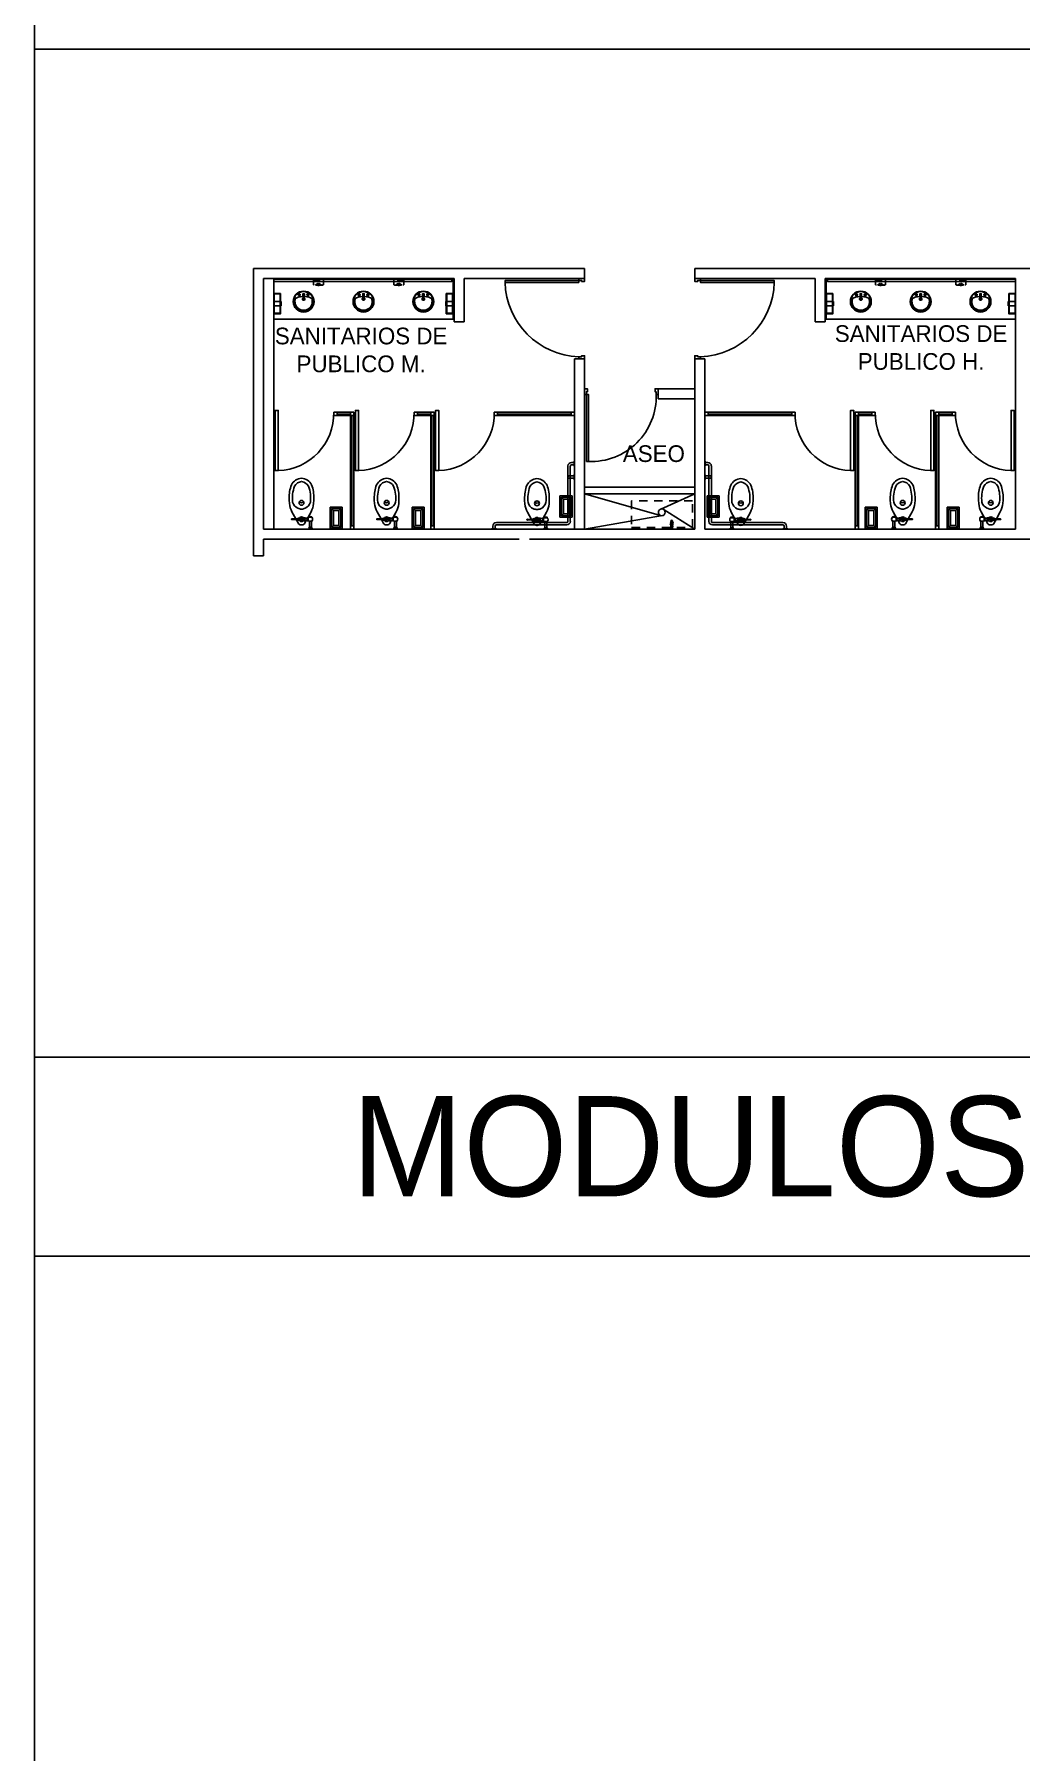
# Model space of a CAD drawing. Header units: millimetres. Extents: x 2523 to 2756, y 378 to 482.
# Drawn here: x 2522.66 to 2537.41, y 401.72 to 427.42 of the extents above; entities that cross this region are included whole.
import ezdxf

# ---------------------------------------------------------------- set-up
doc = ezdxf.new("R2010")
doc.units = ezdxf.units.MM
doc.linetypes.add('HIDDEN2', pattern=[0.1875, 0.125, -0.0625])
doc.layers.get('Defpoints').update_dxf_attribs({"color": 8})
for name, color, linetype in [('CANCEL', 6, 'Continuous'), ('MOBILIARIO', 161, 'Continuous'), ('MOBSANIT', 161, 'Continuous'), ('MS', 8, 'Continuous')]:
    doc.layers.add(name, color=color, linetype=linetype)
doc.styles.add('STYLE1', font='GOTHIC.TTF')

# ---------------------------------------------------------------- blocks, each defined once
blk = doc.blocks.new('PK')
at = {"layer": 'CANCEL'}
blk.add_lwpolyline([(-0.878, -0.025), (-0.878, 0.875), (-0.831, 0.875), (-0.831, -0.025), (-0.878, -0.025), (-0.878, 0.865)], dxfattribs=at)
blk.add_arc((-0.858, 0.017), 0.858, 358.8557, 88.1601, dxfattribs=at)
blk = doc.blocks.new('P120')
at = {"color": 2}
for points in [[(0.016, 1.2), (0, 1.2), (0, 1.157), (0.044, 1.157), (0.044, 1.172), (0.085, 1.172), (0.085, 1.2), (0.068, 1.2)], [(0.016, 0), (0, 0), (0, 0.043), (0.044, 0.043), (0.044, 0.028), (0.085, 0.028), (0.085, 0), (0.068, 0)]]:
    blk.add_lwpolyline(points, dxfattribs=at)
blk.add_lwpolyline([(1.188, 0.032), (0.085, 0.032), (1.188, 0.032), (1.188, 0.059), (0.085, 0.059), (0.085, 0.032)], close=True, dxfattribs=at)
at = {"color": 8}
blk.add_arc((0.045, 0.029), 1.144, 1.5037, 87.9825, dxfattribs=at)
blk = doc.blocks.new('P110')
at = {"color": 2}
blk.add_lwpolyline([(0.032, 1.088), (0.032, 0.085), (0.032, 1.088), (0.059, 1.088), (0.059, 0.085), (0.032, 0.085)], close=True, dxfattribs=at)
for points in [[(0, 0.016), (0, 0), (0.043, 0), (0.043, 0.044), (0.028, 0.044), (0.028, 0.085), (0, 0.085), (0, 0.068)], [(1.1, 0.016), (1.1, 0), (1.057, 0), (1.057, 0.044), (1.072, 0.044), (1.072, 0.085), (1.1, 0.085), (1.1, 0.068)]]:
    blk.add_lwpolyline(points, dxfattribs=at)
at = {"color": 8}
blk.add_arc((0.1, 0.116), 0.973, 358.2021, 92.3627, dxfattribs=at)
blk = doc.blocks.new('A$C730E3545')
for p, q in [((0.32, 0.18), (0, 0.18)), ((0, 0.18), (0, 0)), ((0, 0), (0.32, 0)), ((0.3, 0.16), (0.02, 0.16)), ((0.05, 0.13), (0.02, 0.16)), ((0.02, 0.16), (0.02, 0.02)), ((0.05, 0.05), (0.02, 0.02)), ((0.02, 0.02), (0.3, 0.02)), ((0.27, 0.13), (0.05, 0.13)), ((0.05, 0.13), (0.05, 0.05)), ((0.05, 0.05), (0.27, 0.05)), ((0.3, 0.16), (0.27, 0.13)), ((0.27, 0.05), (0.27, 0.13)), ((0.3, 0.02), (0.27, 0.05)), ((0.3, 0.02), (0.3, 0.16)), ((0.32, 0), (0.32, 0.18))]:
    blk.add_line(p, q)
blk = doc.blocks.new('A$C05C22262')
at = {"color": 8}
for p, q in [((0.033, 0.586), (0.033, 0.584)), ((0.037, 0.579), (0.037, 0.584)), ((0.038, 0.735), (0.038, 0.742)), ((0.052, 0.735), (0.052, 0.742)), ((0.052, 0.579), (0.052, 0.584)), ((0.066, 0.735), (0.066, 0.742)), ((0.067, 0.579), (0.067, 0.584)), ((0.071, 0.586), (0.071, 0.584)), ((0.098, 0.632), (0.085, 0.632)), ((0.085, 0.615), (0.098, 0.615)), ((0.098, 0.598), (0.085, 0.598)), ((0.19, 0.615), (0.18, 0.615)), ((0.185, 0.61), (0.185, 0.62)), ((0.221, 0.627), (0.218, 0.627)), ((0.221, 0.603), (0.218, 0.603)), ((0.234, 0.624), (0.221, 0.624)), ((0.234, 0.615), (0.221, 0.615)), ((0.234, 0.606), (0.221, 0.606))]:
    blk.add_line(p, q, dxfattribs=at)
for p, q in [((0.037, 0.735), (0.037, 0.644)), ((0.067, 0.735), (0.067, 0.644)), ((0.135, 0.63), (0.098, 0.63)), ((0.135, 0.599), (0.098, 0.599))]:
    blk.add_line(p, q)
for points in [[(0.269, 0.611), (0.328, 0.505, -0.085425), (0.366, 0.379), (0.37, 0.328), (0.37, 0.304, -0.095638), (0.336, 0.101, -0.260174), (0.185, 0, -0.260174), (0.034, 0.101, -0.095638), (0, 0.304), (0, 0.328), (0.004, 0.379, -0.085425), (0.042, 0.505), (0.091, 0.592)], [(0.085, 0.635, 0.154601), (0.073, 0.644), (0.032, 0.644, 0.455032), (0.032, 0.586), (0.071, 0.586, 0.259938), (0.085, 0.595)], [(0.112, 0.63), (0.133, 0.668, -0.290731), (0.183, 0.7), (0.185, 0.7), (0.187, 0.7, -0.290731), (0.237, 0.668), (0.264, 0.619)]]:
    blk.add_lwpolyline(points, format="xyb")
for points in [[(0.025, 0.75), (0.079, 0.75, -0.443315), (0.071, 0.742), (0.033, 0.742, -0.443315)], [(0.049, 0.579), (0.056, 0.579), (0.056, 0.577, -0.414214), (0.054, 0.575), (0.051, 0.575, -0.414214), (0.049, 0.577)], [(0.254, 0.611), (0.329, 0.609, 0.421553), (0.334, 0.614), (0.334, 0.616, 0.421553), (0.329, 0.621), (0.254, 0.619)]]:
    blk.add_lwpolyline(points, format="xyb", close=True, dxfattribs=at)
for points in [[(0.032, 0.584), (0.073, 0.584), (0.073, 0.579), (0.032, 0.579)], [(0.072, 0.742), (0.072, 0.735), (0.033, 0.735), (0.033, 0.742)], [(0.198, 0.622), (0.198, 0.607), (0.185, 0.6), (0.172, 0.607), (0.172, 0.622), (0.185, 0.63)], [(0.234, 0.599), (0.221, 0.599), (0.221, 0.631), (0.234, 0.631)], [(0.247, 0.604), (0.234, 0.604), (0.234, 0.626), (0.247, 0.626)], [(0.254, 0.608), (0.247, 0.608), (0.247, 0.622), (0.254, 0.622)]]:
    blk.add_lwpolyline(points, close=True, dxfattribs=at)
blk.add_lwpolyline([(0.085, 0.592), (0.085, 0.638), (0.098, 0.638), (0.098, 0.592)], close=True)
blk.add_lwpolyline([(0.159, 0.592), (0.135, 0.592), (0.135, 0.638), (0.159, 0.638)])
blk.add_lwpolyline([(0.185, 0.463, 0.094025), (0.131, 0.451, 0.231007), (0.052, 0.359), (0.052, 0.359, 0.115347), (0.08, 0.121, 0.246972), (0.185, 0.05, 0.246972), (0.29, 0.121, 0.115347), (0.318, 0.359), (0.318, 0.359, 0.231007), (0.239, 0.451, 0.094025)], format="xyb", close=True)
for radius in [0.035, 0.0095]:
    blk.add_circle((0.185, 0.615), radius)
blk.add_circle((0.185, 0.37), 0.0362, dxfattribs=at)
blk.add_arc((0.185, 0.331), 0.0362, 32.8341, 147.1659, dxfattribs=at)
blk = doc.blocks.new('WC')
at = {"layer": 'MOBSANIT', "rotation": 180}
blk.add_blockref('A$C05C22262', (0.17, 0.75), dxfattribs=at)
blk = doc.blocks.new('A$C6D5A01A4')
for p, q in [((-0.376, 0.506), (-0.376, 0.512)), ((-0.376, 0.506), (-0.304, 0.506)), ((-0.376, 0.506), (-0.304, 0.506)), ((-0.358, 0.467), (-0.358, 0.506)), ((-0.322, 0.467), (-0.322, 0.506)), ((-0.304, 0.506), (-0.304, 0.512)), ((-0.304, 0.506), (-0.304, 0.512)), ((0.75, 0.45), (-0.304, 0.45)), ((0.75, 0.414), (-0.304, 0.414)), ((0.767, -0.433), (0.767, 0.396)), ((0.803, -0.433), (0.803, 0.396)), ((0.86, -0.451), (0.821, -0.451)), ((0.86, -0.486), (0.821, -0.486))]:
    blk.add_line(p, q)
blk.add_lwpolyline([(0.86, -0.248), (0.785, -0.248, 1), (0.785, -0.283), (0.86, -0.283)], format="xyb")
for points in [[(0.865, -0.301), (0.86, -0.301), (0.86, -0.23), (0.865, -0.23)], [(0.865, -0.504), (0.86, -0.504), (0.86, -0.433), (0.865, -0.433)]]:
    blk.add_lwpolyline(points)
for centre, radius, start, end in [((-0.304, 0.467), 0.0533, 180, 270), ((-0.304, 0.467), 0.0178, 180, 270), ((0.75, 0.396), 0.0533, 360, 90), ((0.75, 0.396), 0.0178, 360, 90), ((0.821, -0.433), 0.0533, 180, 270), ((0.821, -0.433), 0.0178, 180, 270)]:
    blk.add_arc(centre, radius, start, end)
blk = doc.blocks.new('A$C2FAA7003')
for p, q in [((0.165, -0.13), (0.165, 0)), ((0.165, -0.15), (0.165, -0.14)), ((0.265, -0.13), (0.265, 0)), ((0.265, -0.15), (0.265, -0.14))]:
    blk.add_line(p, q)
for points in [[(0.44, -0.14), (-0.01, -0.14), (-0.01, 0.01), (0.44, 0.01)], [(0.43, -0.13), (0, -0.13), (0, 0), (0.43, 0)]]:
    blk.add_lwpolyline(points, close=True)
blk.add_lwpolyline([(0.265, -0.15), (0.165, -0.15)])
blk = doc.blocks.new('A$C4AA2731D')
at = {"color": 8}
for p, q in [((0.079, 0.053), (0.103, 0.053)), ((0.091, 0.065), (0.091, 0.042)), ((0.144, 0.058), (0.168, 0.058)), ((0.148, 0.117), (0.164, 0.117)), ((0.233, 0.053), (0.21, 0.053)), ((0.221, 0.065), (0.221, 0.042))]:
    blk.add_line(p, q, dxfattribs=at)
for points in [[(0.076, 0.057, 0.247805), (0.087, 0.069, -0.116963), (0.095, 0.069, 0.247805), (0.106, 0.057, -0.116963), (0.106, 0.05, 0.247805), (0.095, 0.038, -0.116963), (0.087, 0.038, 0.247805), (0.076, 0.05, -0.116963)], [(0.148, 0.117), (0.144, 0.058, 0.015831), (0.144, 0.058), (0.144, 0.041, 0.414214), (0.147, 0.038), (0.165, 0.038, 0.414214), (0.168, 0.041), (0.168, 0.058, 0.015831), (0.168, 0.058), (0.164, 0.117, -0.015831), (0.164, 0.117), (0.164, 0.129, 0.414214), (0.161, 0.131), (0.151, 0.131, 0.414214), (0.148, 0.129), (0.148, 0.117, -0.015831)], [(0.237, 0.057, -0.247805), (0.225, 0.069, 0.116963), (0.218, 0.069, -0.247805), (0.206, 0.057, 0.116963), (0.206, 0.05, -0.247805), (0.218, 0.038, 0.116963), (0.225, 0.038, -0.247805), (0.237, 0.05, 0.116963)]]:
    blk.add_lwpolyline(points, format="xyb", close=True)
for centre, radius in [((0.156, 0.156), 0.156), ((0.091, 0.053), 0.00217), ((0.091, 0.053), 0.00217), ((0.156, 0.045), 0.00331), ((0.221, 0.053), 0.00217), ((0.221, 0.053), 0.00217)]:
    blk.add_circle(centre, radius)
blk.add_circle((0.156, 0.156), 0.15, dxfattribs=at)
for centre, radius, start, end in [((0.156, 0.156), 0.13, 338.4712, 201.5288), ((0.156, 0.361), 0.281, 238.7221, 267.8672), ((0.091, 0.053), 0.0145, 106.4867, 163.5133), ((0.091, 0.053), 0.0145, 196.4867, 253.5133), ((0.091, 0.053), 0.0145, 16.4867, 73.5133), ((0.091, 0.053), 0.0145, 286.4867, 343.5133), ((0.156, 0.118), 0.0193, 298.3264, 242.8889), ((0.156, 0.118), 0.0121, 129.7918, 224.4169), ((0.156, 0.118), 0.0121, 315.5831, 50.2082), ((0.156, 0.361), 0.281, 272.1328, 301.2779), ((0.221, 0.053), 0.0145, 106.4867, 163.5133), ((0.221, 0.053), 0.0145, 196.4867, 253.5133), ((0.221, 0.053), 0.0145, 16.4867, 73.5133), ((0.221, 0.053), 0.0145, 286.4867, 343.5133)]:
    blk.add_arc(centre, radius, start, end, dxfattribs=at)
blk = doc.blocks.new('A$C13D72097')
at = {"linetype": 'HIDDEN2', "ltscale": 0.5}
for p, q in [((-0.046, 0.06), (-0.092, 0.014)), ((-0.092, 0), (0, -0.092)), ((0.053, -0.053), (-0.053, 0.053)), ((0.06, -0.046), (-0.046, 0.06)), ((-0.038, -0.025), (-0.079, -0.013)), ((-0.048, -0.044), (-0.036, -0.032)), ((-0.044, -0.048), (-0.032, -0.036)), ((-0.025, -0.038), (-0.013, -0.079)), ((0.014, -0.092), (0.06, -0.046))]:
    blk.add_line(p, q, dxfattribs=at)
for centre, radius, start, end in [((-0.085, 0.007), 0.01, 135, 225), ((0.236, 0.236), 0.404, 215.7351, 234.2649), ((-0.039, -0.029), 0.004, 315, 73.2347), ((-0.029, -0.039), 0.004, 16.7653, 135), ((0.007, -0.085), 0.01, 225, 315)]:
    blk.add_arc(centre, radius, start, end, dxfattribs=at)
blk = doc.blocks.new('A$C190E7DBA')
at = {"layer": 'MOBILIARIO'}
for p, q in [((-0.085, -0.012), (-0.085, 0.011)), ((-0.082, 0.006), (-0.074, 0.006)), ((-0.07, -0.012), (-0.07, 0.011)), ((-0.07, 0.01), (-0.048, 0.01)), ((-0.048, -0.012), (-0.048, 0.011)), ((-0.045, 0.006), (-0.037, 0.006)), ((-0.033, -0.012), (-0.033, 0.011)), ((0.003, 0.002), (-0.003, -0.002)), ((0.003, 0.002), (-0.003, -0.002)), ((-0.082, -0.007), (-0.074, -0.007)), ((-0.07, -0.01), (-0.048, -0.01)), ((-0.045, -0.007), (-0.037, -0.007))]:
    blk.add_line(p, q, dxfattribs=at)
for points in [[(-0.074, -0.016, 0.763328), (-0.074, -0.007, 0.52558), (-0.074, 0.006, 0.702359), (-0.074, 0.015), (-0.082, 0.015, 0.702359), (-0.082, 0.006, 0.52558), (-0.082, -0.007, 0.763328), (-0.082, -0.016)], [(-0.037, -0.016, 0.763328), (-0.037, -0.007, 0.52558), (-0.037, 0.006, 0.702359), (-0.037, 0.015), (-0.045, 0.015, 0.702359), (-0.045, 0.006, 0.52558), (-0.045, -0.007, 0.763328), (-0.045, -0.016)], [(0.014, -0.023), (0.007, -0.012, 0.162144), (0, -0.007, -0.507847), (-0.007, 0.002, 0.162144), (-0.01, 0.01), (-0.017, 0.021, -1), (-0.014, 0.023), (-0.007, 0.012, 0.162144), (0, 0.007, -0.507847), (0.007, -0.002, 0.162144), (0.01, -0.01), (0.017, -0.021, -1)]]:
    blk.add_lwpolyline(points, format="xyb", close=True, dxfattribs=at)
for points in [[(-0.033, 0.01), (-0.025, 0.01, -0.081673), (-0.013, 0.015)], [(0.012, -0.014, 0.082287), (0.021, -0.009), (0.038, -0.009, 0.789474), (0.038, 0.01), (0.021, 0.01, 0.215191), (-0.009, 0.016)], [(-0.033, -0.01), (-0.025, -0.01, 0.247261), (0.009, -0.015)]]:
    blk.add_lwpolyline(points, format="xyb", dxfattribs=at)
blk.add_circle((0, 0), 0.00346, dxfattribs=at)
blk.add_arc((0.036, 0), 0.0138, 223.6359, 136.3641, dxfattribs=at)

msp = doc.modelspace()

# ---------------------------------------------------------------- linework, layer by layer
for p, q in [((2525.9356, 419.6155), (2525.9356, 423.9155)), ((2530.8856, 423.9155), (2525.9356, 423.9155)), ((2526.0856, 423.7655), (2526.0856, 420.0155)), ((2526.0856, 423.7655), (2528.9356, 423.7655)), ((2528.9356, 423.7655), (2526.0856, 423.7655)), ((2526.2356, 423.7655), (2526.2356, 420.0155)), ((2528.9356, 423.7655), (2528.9356, 423.1155)), ((2529.0856, 423.7655), (2530.8856, 423.7655)), ((2529.0856, 423.1155), (2529.0856, 423.7655)), ((2530.8856, 423.9155), (2530.8856, 423.7655)), ((2540.1106, 423.9155), (2532.5356, 423.9155)), ((2532.5356, 423.7655), (2532.5356, 423.9155)), ((2532.5356, 423.7655), (2534.3356, 423.7655)), ((2534.3356, 423.1155), (2534.3356, 423.7655)), ((2534.4856, 423.7655), (2537.3356, 423.7655)), ((2534.4856, 423.7655), (2534.4856, 423.1155)), ((2529.0856, 423.1155), (2528.9356, 423.1155)), ((2534.3356, 423.1155), (2534.4856, 423.1155)), ((2530.7356, 422.5655), (2530.8856, 422.5655)), ((2530.7356, 420.0155), (2530.7356, 422.5655)), ((2530.8856, 422.5655), (2530.8856, 420.0155)), ((2532.5356, 422.5655), (2532.6856, 422.5655)), ((2532.5356, 420.0155), (2532.5356, 422.5655)), ((2532.6856, 422.5655), (2532.6856, 420.0155)), ((2531.9856, 422.1155), (2531.9856, 421.9655)), ((2531.9856, 422.1155), (2532.5356, 422.1155)), ((2532.5356, 421.9655), (2531.9856, 421.9655)), ((2527.1856, 421.7655), (2527.1356, 421.7655)), ((2527.1356, 421.7655), (2527.1356, 421.7155)), ((2527.3856, 421.7655), (2527.1356, 421.7655)), ((2527.1356, 421.7155), (2527.1856, 421.7155)), ((2527.3856, 421.7155), (2527.1356, 421.7155)), ((2527.1856, 421.7155), (2527.1856, 421.7655)), ((2527.3856, 421.7555), (2527.1856, 421.7555)), ((2527.3856, 421.7255), (2527.1856, 421.7255)), ((2527.3856, 420.0155), (2527.3856, 421.7655)), ((2527.4356, 421.7655), (2527.3856, 421.7655)), ((2527.3856, 420.0155), (2527.3856, 421.7655)), ((2527.3856, 421.7655), (2527.3856, 421.7155)), ((2527.4356, 421.7655), (2527.3856, 421.7655)), ((2527.3856, 421.7655), (2527.3856, 421.7155)), ((2527.4356, 421.7655), (2527.3856, 421.7655)), ((2527.3856, 421.7155), (2527.4356, 421.7155)), ((2527.3856, 421.7155), (2527.4356, 421.7155)), ((2527.3856, 421.7155), (2527.4356, 421.7155)), ((2527.3956, 420.0655), (2527.3956, 421.7155)), ((2527.3956, 420.0655), (2527.3956, 421.7155)), ((2527.4256, 420.0655), (2527.4256, 421.7155)), ((2527.4256, 420.0655), (2527.4256, 421.7155)), ((2527.4356, 420.0155), (2527.4356, 421.7655)), ((2527.4356, 421.7155), (2527.4356, 421.7655)), ((2527.4356, 420.0155), (2527.4356, 421.7655)), ((2527.4356, 421.7155), (2527.4356, 421.7655)), ((2527.4356, 421.7155), (2527.4356, 421.7655)), ((2527.4356, 421.7555), (2527.4356, 421.7555)), ((2527.4356, 421.7555), (2527.4356, 421.7555)), ((2527.4356, 421.7255), (2527.4356, 421.7255)), ((2527.4356, 421.7255), (2527.4356, 421.7255)), ((2528.3856, 421.7655), (2528.3356, 421.7655)), ((2528.3356, 421.7655), (2528.3356, 421.7155)), ((2528.5856, 421.7655), (2528.3356, 421.7655)), ((2528.3356, 421.7155), (2528.3856, 421.7155)), ((2528.5856, 421.7155), (2528.3356, 421.7155)), ((2528.3856, 421.7155), (2528.3856, 421.7655)), ((2528.5856, 421.7555), (2528.3856, 421.7555)), ((2528.5856, 421.7255), (2528.3856, 421.7255)), ((2528.5856, 420.0155), (2528.5856, 421.7655)), ((2528.5856, 421.7655), (2528.5856, 421.7155)), ((2528.6356, 421.7655), (2528.5856, 421.7655)), ((2528.5856, 421.7655), (2528.5856, 421.7155)), ((2528.6356, 421.7655), (2528.5856, 421.7655)), ((2528.5856, 421.7155), (2528.6356, 421.7155)), ((2528.5856, 421.7155), (2528.6356, 421.7155)), ((2528.5956, 420.0655), (2528.5956, 421.7155)), ((2528.6256, 420.0655), (2528.6256, 421.7155)), ((2528.6356, 420.0155), (2528.6356, 421.7655)), ((2528.6356, 421.7155), (2528.6356, 421.7655)), ((2528.6356, 421.7155), (2528.6356, 421.7655)), ((2528.6356, 421.7555), (2528.6356, 421.7555)), ((2528.6356, 421.7555), (2528.6356, 421.7555)), ((2528.6356, 421.7255), (2528.6356, 421.7255)), ((2528.6356, 421.7255), (2528.6356, 421.7255)), ((2529.5856, 421.7655), (2529.5356, 421.7655)), ((2529.5356, 421.7655), (2529.5356, 421.7155)), ((2530.6856, 421.7655), (2529.5356, 421.7655)), ((2529.5356, 421.7155), (2529.5856, 421.7155)), ((2530.6856, 421.7155), (2529.5356, 421.7155)), ((2529.5856, 421.7155), (2529.5856, 421.7655)), ((2530.6856, 421.7555), (2529.5856, 421.7555)), ((2530.6856, 421.7255), (2529.5856, 421.7255)), ((2530.6856, 421.7655), (2530.7356, 421.7655)), ((2530.6856, 421.7155), (2530.6856, 421.7655)), ((2530.7356, 421.7155), (2530.6856, 421.7155)), ((2530.7356, 421.7655), (2530.7356, 421.7155)), ((2532.7356, 421.7655), (2532.6856, 421.7655)), ((2532.6856, 421.7655), (2532.6856, 421.7155)), ((2532.6856, 421.7155), (2532.7356, 421.7155)), ((2532.7356, 421.7655), (2534.0356, 421.7655)), ((2532.7356, 421.7155), (2532.7356, 421.7655)), ((2532.7356, 421.7555), (2533.9856, 421.7555)), ((2532.7356, 421.7255), (2533.9856, 421.7255)), ((2532.7356, 421.7155), (2534.0356, 421.7155)), ((2533.9856, 421.7155), (2533.9856, 421.7655)), ((2533.9856, 421.7655), (2534.0356, 421.7655)), ((2534.0356, 421.7155), (2533.9856, 421.7155)), ((2534.0356, 421.7655), (2534.0356, 421.7155)), ((2534.9356, 421.7555), (2534.9355, 421.7555)), ((2534.9356, 421.7555), (2534.9355, 421.7555)), ((2534.9356, 421.7255), (2534.9355, 421.7255)), ((2534.9356, 421.7255), (2534.9355, 421.7255)), ((2534.9356, 420.0155), (2534.9356, 421.7655)), ((2534.9356, 421.7155), (2534.9356, 421.7655)), ((2534.9356, 421.7655), (2534.9856, 421.7655)), ((2534.9356, 421.7155), (2534.9356, 421.7655)), ((2534.9356, 421.7655), (2534.9856, 421.7655)), ((2534.9856, 421.7155), (2534.9356, 421.7155)), ((2534.9856, 421.7155), (2534.9356, 421.7155)), ((2534.9456, 420.0655), (2534.9456, 421.7155)), ((2534.9756, 420.0655), (2534.9756, 421.7155)), ((2534.9856, 421.7655), (2535.2356, 421.7655)), ((2534.9856, 420.0155), (2534.9856, 421.7655)), ((2534.9856, 421.7655), (2534.9856, 421.7155)), ((2534.9856, 421.7655), (2534.9856, 421.7155)), ((2534.9856, 421.7555), (2535.1856, 421.7555)), ((2534.9856, 421.7255), (2535.1856, 421.7255)), ((2534.9856, 421.7155), (2535.2356, 421.7155)), ((2535.1856, 421.7655), (2535.2356, 421.7655)), ((2535.1856, 421.7155), (2535.1856, 421.7655)), ((2535.2356, 421.7155), (2535.1856, 421.7155)), ((2535.2356, 421.7655), (2535.2356, 421.7155)), ((2536.1356, 421.7555), (2536.1355, 421.7555)), ((2536.1356, 421.7555), (2536.1355, 421.7555)), ((2536.1356, 421.7255), (2536.1355, 421.7255)), ((2536.1356, 421.7255), (2536.1355, 421.7255)), ((2536.1356, 420.0155), (2536.1356, 421.7655)), ((2536.1356, 421.7155), (2536.1356, 421.7655)), ((2536.1356, 421.7655), (2536.1856, 421.7655)), ((2536.1356, 420.0155), (2536.1356, 421.7655)), ((2536.1356, 421.7155), (2536.1356, 421.7655)), ((2536.1356, 421.7655), (2536.1856, 421.7655)), ((2536.1356, 421.7155), (2536.1356, 421.7655)), ((2536.1356, 421.7655), (2536.1856, 421.7655)), ((2536.1856, 421.7155), (2536.1356, 421.7155)), ((2536.1856, 421.7155), (2536.1356, 421.7155)), ((2536.1856, 421.7155), (2536.1356, 421.7155)), ((2536.1456, 420.0655), (2536.1456, 421.7155)), ((2536.1456, 420.0655), (2536.1456, 421.7155)), ((2536.1756, 420.0655), (2536.1756, 421.7155)), ((2536.1756, 420.0655), (2536.1756, 421.7155)), ((2536.1856, 420.0155), (2536.1856, 421.7655)), ((2536.1856, 421.7655), (2536.4356, 421.7655)), ((2536.1856, 420.0155), (2536.1856, 421.7655)), ((2536.1856, 421.7655), (2536.1856, 421.7155)), ((2536.1856, 421.7655), (2536.1856, 421.7155)), ((2536.1856, 421.7555), (2536.3856, 421.7555)), ((2536.1856, 421.7255), (2536.3856, 421.7255)), ((2536.1856, 421.7155), (2536.4356, 421.7155)), ((2536.3856, 421.7655), (2536.4356, 421.7655)), ((2536.3856, 421.7155), (2536.3856, 421.7655)), ((2536.4356, 421.7155), (2536.3856, 421.7155)), ((2536.4356, 421.7655), (2536.4356, 421.7155)), ((2532.5356, 420.6405), (2530.8856, 420.6405)), ((2532.5356, 420.5405), (2530.8856, 420.5405)), ((2532.5356, 420.0155), (2526.0856, 420.0155)), ((2532.6856, 420.0155), (2537.3356, 420.0155)), ((2526.0856, 419.8655), (2529.9106, 419.8655)), ((2526.0856, 419.8655), (2526.0856, 419.6155)), ((2530.0606, 419.8655), (2540.3356, 419.8655)), ((2526.0856, 419.6155), (2525.9356, 419.6155))]:
    msp.add_line(p, q)
msp.add_lwpolyline([(2537.3356, 420.0155), (2537.3356, 423.7655)])
for points in [[(2527.4356, 421.7655), (2527.3856, 421.7655), (2527.3856, 421.7155), (2527.4356, 421.7155)], [(2527.4356, 421.7655), (2527.3856, 421.7655), (2527.3856, 421.7155), (2527.4356, 421.7155)], [(2527.4356, 421.7655), (2527.3856, 421.7655), (2527.3856, 421.7155), (2527.4356, 421.7155)], [(2527.4356, 421.7655), (2527.3856, 421.7655), (2527.3856, 421.7155), (2527.4356, 421.7155)], [(2527.4356, 421.7655), (2527.3856, 421.7655), (2527.3856, 421.7155), (2527.4356, 421.7155)], [(2527.4356, 421.7655), (2527.3856, 421.7655), (2527.3856, 421.7155), (2527.4356, 421.7155)], [(2528.6356, 421.7655), (2528.5856, 421.7655), (2528.5856, 421.7155), (2528.6356, 421.7155)], [(2528.6356, 421.7655), (2528.5856, 421.7655), (2528.5856, 421.7155), (2528.6356, 421.7155)], [(2528.6356, 421.7655), (2528.5856, 421.7655), (2528.5856, 421.7155), (2528.6356, 421.7155)], [(2528.6356, 421.7655), (2528.5856, 421.7655), (2528.5856, 421.7155), (2528.6356, 421.7155)], [(2534.9356, 421.7655), (2534.9856, 421.7655), (2534.9856, 421.7155), (2534.9356, 421.7155)], [(2534.9356, 421.7655), (2534.9856, 421.7655), (2534.9856, 421.7155), (2534.9356, 421.7155)], [(2534.9356, 421.7655), (2534.9856, 421.7655), (2534.9856, 421.7155), (2534.9356, 421.7155)], [(2534.9356, 421.7655), (2534.9856, 421.7655), (2534.9856, 421.7155), (2534.9356, 421.7155)], [(2536.1356, 421.7655), (2536.1856, 421.7655), (2536.1856, 421.7155), (2536.1356, 421.7155)], [(2536.1356, 421.7655), (2536.1856, 421.7655), (2536.1856, 421.7155), (2536.1356, 421.7155)], [(2536.1356, 421.7655), (2536.1856, 421.7655), (2536.1856, 421.7155), (2536.1356, 421.7155)], [(2536.1356, 421.7655), (2536.1856, 421.7655), (2536.1856, 421.7155), (2536.1356, 421.7155)], [(2536.1356, 421.7655), (2536.1856, 421.7655), (2536.1856, 421.7155), (2536.1356, 421.7155)], [(2536.1356, 421.7655), (2536.1856, 421.7655), (2536.1856, 421.7155), (2536.1356, 421.7155)], [(2527.4356, 420.0155), (2527.3856, 420.0155), (2527.3856, 420.0655), (2527.4356, 420.0655)], [(2527.4356, 420.0155), (2527.3856, 420.0155), (2527.3856, 420.0655), (2527.4356, 420.0655)], [(2528.6356, 420.0155), (2528.5856, 420.0155), (2528.5856, 420.0655), (2528.6356, 420.0655)], [(2534.9356, 420.0155), (2534.9856, 420.0155), (2534.9856, 420.0655), (2534.9356, 420.0655)], [(2536.1356, 420.0155), (2536.1856, 420.0155), (2536.1856, 420.0655), (2536.1356, 420.0655)], [(2536.1356, 420.0155), (2536.1856, 420.0155), (2536.1856, 420.0655), (2536.1356, 420.0655)]]:
    msp.add_lwpolyline(points, close=True)
at = {"layer": 'Defpoints'}
msp.add_lwpolyline([(2522.655, 476.1288), (2560.2731, 476.1288), (2560.2731, 427.1975), (2522.655, 427.1975)], close=True, dxfattribs=at)
for points in [[(2522.655, 412.1151), (2560.2731, 412.1151)], [(2522.655, 409.1377), (2560.2731, 409.1377)]]:
    msp.add_lwpolyline(points, dxfattribs=at)
at = {"layer": 'MOBILIARIO'}
for p, q in [((2530.8856, 420.5405), (2532.0212, 420.2202)), ((2532.5356, 420.5405), (2532.0274, 420.3143)), ((2530.8856, 420.0155), (2532.0542, 420.218)), ((2532.5356, 420.0155), (2532.0605, 420.3122))]:
    msp.add_line(p, q, dxfattribs=at)
at = {"layer": 'MOBILIARIO', "linetype": 'HIDDEN2'}
msp.add_lwpolyline([(2532.5011, 420.0401), (2532.5011, 420.4401), (2531.5911, 420.4401), (2531.5911, 420.0401)], close=True, dxfattribs=at)
at = {"layer": 'MOBILIARIO'}
msp.add_circle((2532.0408, 420.2662), 0.05, dxfattribs=at)
at = {"layer": 'MOBSANIT'}
for points in [[(2526.2356, 423.1554), (2528.9225, 423.1554), (2528.9225, 423.7554), (2526.2356, 423.7554)], [(2526.2356, 423.7554), (2528.9016, 423.7554), (2528.9016, 423.7219), (2526.2356, 423.7219)]]:
    msp.add_lwpolyline(points, dxfattribs=at)
for points in [[(2537.3313, 423.1554), (2534.4987, 423.1554), (2534.4987, 423.7554), (2537.3313, 423.7554)], [(2534.5195, 423.7554), (2534.5195, 423.7219), (2537.3313, 423.7219), (2537.3313, 423.7554)]]:
    msp.add_lwpolyline(points, close=True, dxfattribs=at)
at = {"layer": 'MS'}
for points in [[(2522.655, 427.1975), (2560.2731, 427.1975), (2560.2731, 409.1377), (2522.655, 409.1377)], [(2597.8912, 378.2662), (2522.655, 378.2662), (2522.655, 409.1377), (2597.8912, 409.1377)]]:
    msp.add_lwpolyline(points, close=True, dxfattribs=at)

# ---------------------------------------------------------------- block references
at = {"rotation": 180}
for name, p in [('P120', (2530.8856, 423.7655)), ('PK', (2534.0356, 421.7655)), ('PK', (2535.2356, 421.7655)), ('PK', (2536.4356, 421.7655))]:
    msp.add_blockref(name, p, dxfattribs=at)
at = {"xscale": -1, "rotation": 180}
for name, p in [('P120', (2532.5356, 423.7655)), ('P110', (2530.8856, 422.1155)), ('PK', (2527.1356, 421.7655)), ('PK', (2528.3356, 421.7655)), ('PK', (2529.5356, 421.7655))]:
    msp.add_blockref(name, p, dxfattribs=at)
at = {"layer": 'MOBILIARIO', "rotation": 89.99999999997395}
msp.add_blockref('A$C190E7DBA', (2532.1907, 420.097), dxfattribs=at)
at = {"layer": 'MOBSANIT', "extrusion": (0, 0, -1), "zscale": -1, "rotation": 44.99999998182038}
for p in [(-2526.9052, 423.7329), (-2535.314, 423.7329)]:
    msp.add_blockref('A$C13D72097', p, dxfattribs=at)
at = {"layer": 'MOBSANIT', "extrusion": (0, 0, -1), "xscale": -1, "zscale": -1, "rotation": 315.0000000181796}
for p in [(-2528.1071, 423.7329), (-2536.5159, 423.7329)]:
    msp.add_blockref('A$C13D72097', p, dxfattribs=at)
at = {"layer": 'MOBSANIT', "extrusion": (0, 0, -1), "zscale": -0.6750000000465661}
for p, xscale, yscale, rotation in [((-2526.2446, 423.2442), -0.6750000000465661, 0.6749999998137355, 269.9999999813176), ((-2528.9127, 423.2442), 0.6750000000465661, 0.6750000000465661, 89.99999998151054), ((-2534.5084, 423.2442), -0.6750000000465661, 0.6749999998137355, 270.0000000184895), ((-2537.3265, 423.2442), 0.6750000000465661, 0.6750000000465661, 90.0000000186824)]:
    msp.add_blockref('A$C2FAA7003', p, dxfattribs=dict(at, xscale=xscale, yscale=yscale, rotation=rotation))
at = {"layer": 'MOBSANIT'}
for name, p, rotation in [('A$C4AA2731D', (2526.8397, 423.5758), 180), ('A$C4AA2731D', (2527.7352, 423.5758), 180), ('A$C4AA2731D', (2535.1756, 423.5758), 180), ('A$C6D5A01A4', (2533.5506, 420.527), 180), ('WC', (2526.6667, 420.0276), 359.9624380293326), ('WC', (2527.94, 420.0276), 359.9624380294695), ('A$C730E3545', (2530.699, 420.1938), 89.99999999981762), ('A$C730E3545', (2527.2618, 420.0211), 90), ('A$C730E3545', (2528.4868, 420.0211), 90)]:
    msp.add_blockref(name, p, dxfattribs=dict(at, rotation=rotation))
at = {"layer": 'MOBSANIT', "xscale": -1}
for name, p, rotation in [('A$C4AA2731D', (2528.3184, 423.5758), 180), ('A$C4AA2731D', (2535.7588, 423.5758), 180), ('A$C4AA2731D', (2536.6543, 423.5758), 180), ('A$C6D5A01A4', (2529.8706, 420.527), 180), ('WC', (2535.6312, 420.0276), 0.03756197053051302), ('WC', (2536.9488, 420.0276), 0.03756197066728362), ('A$C730E3545', (2532.7221, 420.1938), 270.0000000001824), ('A$C730E3545', (2535.0843, 420.0211), 270), ('A$C730E3545', (2536.3093, 420.0211), 270)]:
    msp.add_blockref(name, p, dxfattribs=dict(at, rotation=rotation))
at = {"layer": 'MOBSANIT'}
msp.add_blockref('WC', (2530.1893, 420.0212), dxfattribs=at)
at = {"layer": 'MOBSANIT', "xscale": -1}
msp.add_blockref('WC', (2533.2093, 420.0212), dxfattribs=at)

# ---------------------------------------------------------------- texts
at = {"char_height": 0.25, "width": 2.925303, "attachment_point": 5, "style": 'STYLE1'}
for s, insert in [('SANITARIOS DE PUBLICO M.', (2527.5437, 422.6947)), ('SANITARIOS DE PUBLICO H.', (2535.921, 422.7307)), ('ASEO', (2531.9234, 421.1428))]:
    msp.add_mtext(s, dxfattribs=dict(at, insert=insert))
at = {"layer": 'Defpoints', "insert": (2540.4969, 411.5313), "char_height": 1.5, "width": 50.411832, "attachment_point": 2, "style": 'STYLE1'}
msp.add_mtext('MODULOS DE SANITARIOS', dxfattribs=at)

doc.saveas('drawing.dxf')
